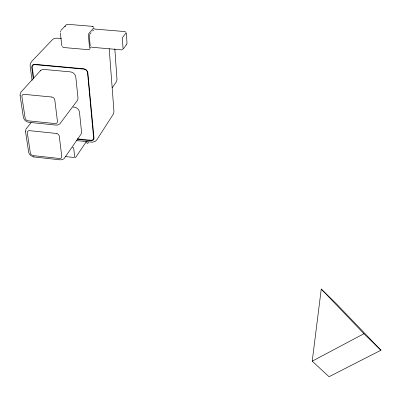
<?xml version="1.0" encoding="UTF-8"?>
<svg xmlns="http://www.w3.org/2000/svg" width="401" height="401" viewBox="0 0 401 401"><rect width="100%" height="100%" fill="white"/><g stroke="black" fill="none" stroke-linecap="round" stroke-linejoin="round"><path stroke-width="0.6" d="M86.085 141.297L86.03 141.748M32.09 80.36L30.19 66.736L30.15 65.017L30.677 63.037L31.609 61.543L52.175 39.95C54.426 37.208 58.431 38.376 61.383 38.606M312.219 361.176L321.251 289.061L336.228 303.637L380.95 350.233L329.036 376.729L312.219 361.176L363.943 333.717L380.95 350.233M85.769 142.4L75.974 157.002L75.132 157.688M88.596 142.46L87.829 143.242M112.155 87.819L116.33 81.804L116.992 79.634L114.826 48.832M60.842 30.501L66.25 24.787L67.278 24.286L92.41 26.341L93.699 27.088M31.128 122.631L25.98 129.052L25.569 131.879M91.298 46.772L90.12 48.19A1.514 0.491 -87.3 0 1 89.513 47.368L88.441 35.569A1.534 0.496 -87.6 0 1 88.791 33.584L93.568 28.07A1.509 0.481 -87.7 0 1 94.16 28.937M89.959 34.07L91.097 32.752M92.611 30.997L93.298 30.2A1.178 0.376 -87.6 0 1 93.628 30.291M40.416 70.696L20.977 92.105L20.24 93.583L20.12 95.759M64.982 26.767L65.619 26.095M89.784 49.153L88.441 49.694L63.528 47.508L62.1 46.631M40.717 70.441L42.11 69.679L44.075 69.448L70.355 71.874C73.077 72.115 75.488 74.391 75.819 77.117L77.989 97.929L77.739 99.989L59.854 123.844L57.899 124.917L55.904 125.092L28.942 122.32C26.265 122.009 23.844 119.899 23.358 117.222L20.095 95.593M40.26 70.827L40.862 70.31M122.816 49.609L121.533 49.869L91.759 47.253M87.563 143.383L87.187 143.523M94.726 29.083L124.521 31.539L125.834 32.065M73.072 107.022C76.065 106.922 79.107 109.077 79.473 112.145L81.523 131.824L81.273 133.804L64.08 158.651L62.18 159.678L60.24 159.844L33.895 156.956M77.403 138.856L91.398 140.295L93.017 139.628L93.654 138.365L87.548 72.766L86.972 71.062L85.719 69.734L84.115 69.142L34.877 64.636C33.213 64.386 31.935 66.12 32.275 67.674L33.724 78.185M77.358 139.373L91.398 140.821L92.927 140.32L93.849 139.042A4.296 3.439 33.2 0 0 93.979 137.784L87.859 72.912A4.581 3.774 39.5 0 0 87.458 71.458L86.2 69.804L83.989 68.827L34.697 64.315L32.712 64.902L31.834 66.345A4.596 3.659 41.4 0 0 31.769 67.739L33.308 78.872M76.325 140.556L92.425 142.21L95.408 141.242L96.741 139.919L113.628 113.648L113.939 111.187L109.197 48.747M65.328 156.545L73.674 157.453A1.148 0.897 32.6 0 0 74.641 156.601L73.729 148.45A1.158 0.907 33.2 0 0 72.531 147.352M32.135 156.455L33.463 156.886M33.348 156.866L34.025 156.981M92.596 26.366L92.897 26.456M31.554 156.149L29.619 154.415L28.732 152.636L25.539 131.703M321.251 289.061L363.943 333.717M60.386 33.183L61.709 44.942A1.504 0.536 -87.8 0 0 61.975 45.759M87.042 141.819A1.419 1.128 33.1 0 1 85.829 142.896M60.396 32.205A1.524 0.546 -88.2 0 1 60.752 31.208M89.583 34.511A1.193 0.386 -87.6 0 0 89.308 36.055L90.14 45.243A1.178 0.381 -87.3 0 0 90.41 45.965M126.711 44.27L123.408 48.742A1.188 0.336 -86.8 0 1 123.007 48.095L122.405 38.872A1.198 0.341 -87 0 1 122.666 37.318L126.009 32.947A1.183 0.331 -87 0 1 126.405 33.619L126.967 42.747A1.173 0.326 -86.8 0 1 126.711 44.27M51.719 97.022L24.255 94.35A2.992 2.331 39.2 0 0 21.92 96.691L25.108 118.039A2.927 2.266 37.4 0 0 28.155 120.821L55.047 123.573A2.922 2.306 36.2 0 0 57.438 121.338L54.802 99.909A2.987 2.376 38.1 0 0 51.719 97.022M56.285 133.453L29.604 130.671A2.882 2.216 36.1 0 0 27.323 132.851L30.331 152.981A2.822 2.15 34.6 0 0 33.278 155.633L59.423 158.48A2.822 2.185 33.3 0 0 61.759 156.395L59.273 136.2A2.877 2.256 34.9 0 0 56.285 133.453"/></g></svg>
